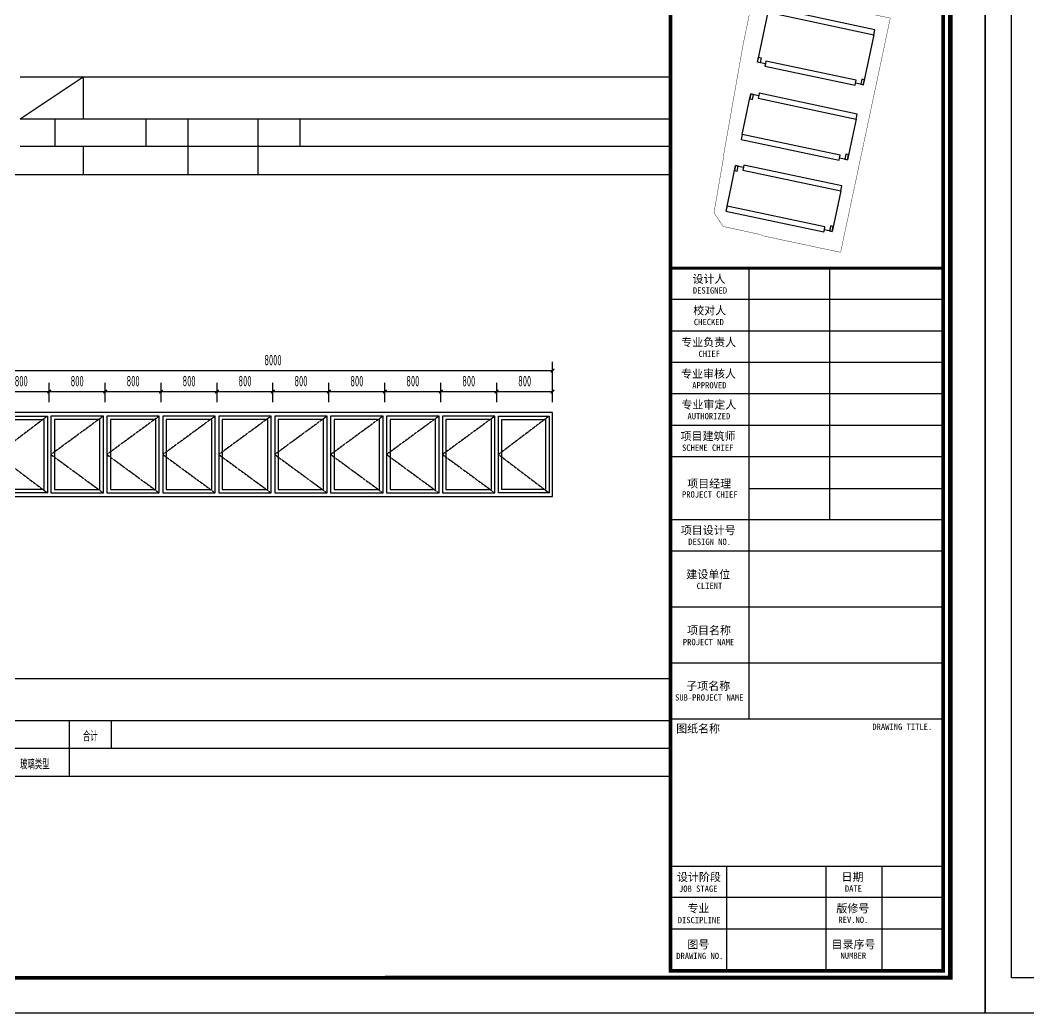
# Model space of a CAD drawing. Header units: millimetres. Extents: x 0 to 84100, y 0 to 29700.
# Drawn here: x 28250 to 42675, y 0 to 14196 of the extents above; entities that cross this region are included whole.
import ezdxf
from ezdxf.enums import TextEntityAlignment as Align

# ---------------------------------------------------------------- set-up
doc = ezdxf.new("R2010")
doc.units = ezdxf.units.MM
doc.linetypes.add('ACAD_ISO05W100', pattern=[33, 24, -3, 0, -3, 0, -3])
doc.linetypes.add('DASH', pattern=[0.35, 0.25, -0.1])
for name, color, linetype in [('A-ANNO-DIMS2', 94, 'Continuous'), ('A-ANNO-XREF', 7, 'Continuous'), ('A-DETL-LIN2', 7, 'Continuous'), ('A-ELEV-HATC', 8, 'Continuous'), ('A-FLOR-CANO', 7, 'Continuous'), ('A-FLOR-ROOF', 7, 'Continuous'), ('A-TEXT', 7, 'Continuous'), ('A-WALL-PATT', 252, 'Continuous'), ('A-WIN', 4, 'Continuous'), ('JZD', 1, 'Continuous'), ('TITLE', 15, 'Continuous')]:
    doc.layers.add(name, color=color, linetype=linetype)
doc.styles.add('DIM_FONT', font='gbxwxt.shx', dxfattribs={"width": 0.6, "bigfont": 'gbhzfs.shx'})
doc.styles.add('HZTXT', font='gbxwxt.shx', dxfattribs={"width": 0.8, "bigfont": 'gbhzfs.shx'})
doc.styles.add('TK-FONT', font='gbxwxt.shx', dxfattribs={"width": 0.7, "bigfont": 'gbhzfs.shx'})
doc.styles.add('宋体', font='')
doc.styles.get('宋体').set_extended_font_data('SimSun')
doc.dimstyles.new('DIMN50', dxfattribs={"dimscale": 0.5, "dimtxt": 300, "dimasz": 100, "dimexe": 250, "dimexo": 300, "dimgap": 150, "dimtad": 1, "dimdec": 0, "dimzin": 0, "dimdsep": 46, "dimtxsty": 'DIM_FONT', "dimblk": 'ARCHTICK', "dimcen": 0.09, "dimclrt": 7, "dimazin": 2, "dimtfac": 1, "dimtdec": 0, "dimtix": 1, "dimtmove": 2, "dimatfit": 3, "dimfxl": 1, "dimtolj": 1, "dimtzin": 0, "dimarcsym": 0})

# ---------------------------------------------------------------- blocks, each defined once
blk = doc.blocks.new('LCE_8009')
at = {"layer": 'A-ELEV-HATC'}
for points in [[(725, -100), (100, -100), (100, -1100), (725, -1100)], [(875, -100), (1525, -100), (1525, -1100), (875, -1100)], [(1675, -100), (2325, -100), (2325, -1100), (1675, -1100)], [(2475, -100), (3125, -100), (3125, -1100), (2475, -1100)], [(3275, -100), (3925, -100), (3925, -1100), (3275, -1100)], [(4075, -100), (4725, -100), (4725, -1100), (4075, -1100)], [(4875, -100), (5525, -100), (5525, -1100), (4875, -1100)], [(5675, -100), (6325, -100), (6325, -1100), (5675, -1100)], [(6475, -100), (7125, -100), (7125, -1100), (6475, -1100)], [(7900, -100), (7275, -100), (7275, -1100), (7900, -1100)]]:
    blk.add_lwpolyline(points, close=True, dxfattribs=at)
at = {"layer": 'A-WIN'}
for points in [[(0, 0), (8000, 0), (8000, -1200), (0, -1200)], [(775, -50), (50, -50), (50, -1150), (775, -1150)], [(825, -50), (1575, -50), (1575, -1150), (825, -1150)], [(1625, -50), (2375, -50), (2375, -1150), (1625, -1150)], [(2425, -50), (3175, -50), (3175, -1150), (2425, -1150)], [(3225, -50), (3975, -50), (3975, -1150), (3225, -1150)], [(4025, -50), (4775, -50), (4775, -1150), (4025, -1150)], [(4825, -50), (5575, -50), (5575, -1150), (4825, -1150)], [(5625, -50), (6375, -50), (6375, -1150), (5625, -1150)], [(6425, -50), (7175, -50), (7175, -1150), (6425, -1150)], [(7950, -50), (7225, -50), (7225, -1150), (7950, -1150)]]:
    blk.add_lwpolyline(points, close=True, dxfattribs=at)
at = {"layer": 'A-WIN', "linetype": 'DASH'}
for points in [[(50, -50), (775, -600), (50, -1150)], [(825, -50), (1575, -600), (825, -1150)], [(1625, -50), (2375, -600), (1625, -1150)], [(2425, -50), (3175, -600), (2425, -1150)], [(3225, -50), (3975, -600), (3225, -1150)], [(4025, -50), (4775, -600), (4025, -1150)], [(4825, -50), (5575, -600), (4825, -1150)], [(5625, -50), (6375, -600), (5625, -1150)], [(6425, -50), (7175, -600), (6425, -1150)], [(7225, -50), (7950, -600), (7225, -1150)]]:
    blk.add_lwpolyline(points, dxfattribs=at)
blk = doc.blocks.new('CG_04')
for p, q in [((0, -7807), (12000, -7808)), ((12000, -8208), (0, -8207))]:
    blk.add_line(p, q)
at = {"layer": 'A-DETL-LIN2'}
for p, q in [((900, -7207), (900, 0)), ((0, -7807), (900, -7207)), ((0, -7207), (900, -7207)), ((900, -7207), (900, -7807)), ((900, -7207), (12000, -7208)), ((2400, -7807), (2400, -8607)), ((3400, -7807), (3400, -8607)), ((4000, -7807), (4000, -8207)), ((900, -8207), (900, -8607))]:
    blk.add_line(p, q, dxfattribs=at)
for points in [[(0, 0), (12000, -1), (12000, -8608), (0, -8608), (0, 0)], [(500, -8207), (500, -7807)], [(1800, -8207), (1800, -7807)]]:
    blk.add_lwpolyline(points, dxfattribs=at)
at = {"layer": 'A-TEXT', "color": 3, "linetype": 'Continuous', "style": 'HZTXT', "width": 0.7}
for s, p in [('洞口高', (280, -7489)), ('洞口宽', (646, -7744)), ('类别', (258, -8107)), ('编号', (2106, -8107)), ('合计', (3703, -8107)), ('使用部位', (453, -8507)), ('玻璃类型', (2910, -8507))]:
    blk.add_text(s, height=150, dxfattribs=at).set_placement(p, align=Align.CENTER)
at = {"layer": 'A-TEXT', "linetype": 'Continuous', "style": 'TK-FONT', "width": 0.7}
blk.add_text('详见平面图', height=150, dxfattribs=at).set_placement((1556, -8414), align=Align.MIDDLE)
blk = doc.blocks.new('_ArchTick')
at = {"color": 0, "linetype": 'ByBlock', "const_width": 0.4}
blk.add_lwpolyline([(-0.5, -0.5), (0.5, 0.5)], dxfattribs=at)
blk = doc.blocks.new('*D240')
at = {"layer": 'A-ANNO-DIMS2', "color": 0, "lineweight": -2, "ltscale": 10, "transparency": 16777216}
for p, q in [((27865, 8734), (27865, 9009)), ((28665, 8734), (28665, 9009)), ((27865, 8884), (28665, 8884))]:
    blk.add_line(p, q, dxfattribs=at)
at = {"layer": 'Defpoints', "color": 0, "ltscale": 10, "transparency": 16777216}
for p in [(28665, 8884), (27865, 8584), (28665, 8584)]:
    blk.add_point(p, dxfattribs=at)
at = {"layer": 'A-ANNO-DIMS2', "color": 0, "lineweight": -2, "ltscale": 10, "transparency": 16777216, "xscale": 50, "yscale": 50, "zscale": 50, "rotation": 180}
blk.add_blockref('_ArchTick', (27865, 8884), dxfattribs=at)
at = {"layer": 'A-ANNO-DIMS2', "color": 0, "lineweight": -2, "ltscale": 10, "transparency": 16777216, "xscale": 50, "yscale": 50, "zscale": 50}
blk.add_blockref('_ArchTick', (28665, 8884), dxfattribs=at)
at = {"layer": 'A-ANNO-DIMS2', "color": 7, "ltscale": 10, "transparency": 16777216, "insert": (28265, 9034), "char_height": 150, "attachment_point": 5, "style": 'DIM_FONT'}
blk.add_mtext('\\A1;800', dxfattribs=at)
blk = doc.blocks.new('*D241')
at = {"layer": 'A-ANNO-DIMS2', "color": 0, "lineweight": -2, "ltscale": 10, "transparency": 16777216}
for p, q in [((27865, 8734), (27865, 9309)), ((35865, 8734), (35865, 9309)), ((27865, 9184), (35865, 9184))]:
    blk.add_line(p, q, dxfattribs=at)
at = {"layer": 'Defpoints', "color": 0, "ltscale": 10, "transparency": 16777216}
for p in [(35865, 9184), (27865, 8584), (35865, 8584)]:
    blk.add_point(p, dxfattribs=at)
at = {"layer": 'A-ANNO-DIMS2', "color": 0, "lineweight": -2, "ltscale": 10, "transparency": 16777216, "xscale": 50, "yscale": 50, "zscale": 50, "rotation": 180}
blk.add_blockref('_ArchTick', (27865, 9184), dxfattribs=at)
at = {"layer": 'A-ANNO-DIMS2', "color": 0, "lineweight": -2, "ltscale": 10, "transparency": 16777216, "xscale": 50, "yscale": 50, "zscale": 50}
blk.add_blockref('_ArchTick', (35865, 9184), dxfattribs=at)
at = {"layer": 'A-ANNO-DIMS2', "color": 7, "ltscale": 10, "transparency": 16777216, "insert": (31865, 9334), "char_height": 150, "attachment_point": 5, "style": 'DIM_FONT'}
blk.add_mtext('\\A1;8000', dxfattribs=at)
blk = doc.blocks.new('*D287')
at = {"layer": 'A-ANNO-DIMS2', "color": 0, "lineweight": -2, "ltscale": 10, "transparency": 16777216}
for p, q in [((28665, 8734), (28665, 9009)), ((29465, 8734), (29465, 9009)), ((28665, 8884), (29465, 8884))]:
    blk.add_line(p, q, dxfattribs=at)
at = {"layer": 'Defpoints', "color": 0, "ltscale": 10, "transparency": 16777216}
for p in [(29465, 8884), (28665, 8584), (29465, 8584)]:
    blk.add_point(p, dxfattribs=at)
at = {"layer": 'A-ANNO-DIMS2', "color": 0, "lineweight": -2, "ltscale": 10, "transparency": 16777216, "xscale": 50, "yscale": 50, "zscale": 50, "rotation": 180}
blk.add_blockref('_ArchTick', (28665, 8884), dxfattribs=at)
at = {"layer": 'A-ANNO-DIMS2', "color": 0, "lineweight": -2, "ltscale": 10, "transparency": 16777216, "xscale": 50, "yscale": 50, "zscale": 50}
blk.add_blockref('_ArchTick', (29465, 8884), dxfattribs=at)
at = {"layer": 'A-ANNO-DIMS2', "color": 7, "ltscale": 10, "transparency": 16777216, "insert": (29065, 9034), "char_height": 150, "attachment_point": 5, "style": 'DIM_FONT'}
blk.add_mtext('\\A1;800', dxfattribs=at)
blk = doc.blocks.new('*D288')
at = {"layer": 'A-ANNO-DIMS2', "color": 0, "lineweight": -2, "ltscale": 10, "transparency": 16777216}
for p, q in [((29465, 8734), (29465, 9009)), ((30265, 8734), (30265, 9009)), ((29465, 8884), (30265, 8884))]:
    blk.add_line(p, q, dxfattribs=at)
at = {"layer": 'Defpoints', "color": 0, "ltscale": 10, "transparency": 16777216}
for p in [(30265, 8884), (29465, 8584), (30265, 8584)]:
    blk.add_point(p, dxfattribs=at)
at = {"layer": 'A-ANNO-DIMS2', "color": 0, "lineweight": -2, "ltscale": 10, "transparency": 16777216, "xscale": 50, "yscale": 50, "zscale": 50, "rotation": 180}
blk.add_blockref('_ArchTick', (29465, 8884), dxfattribs=at)
at = {"layer": 'A-ANNO-DIMS2', "color": 0, "lineweight": -2, "ltscale": 10, "transparency": 16777216, "xscale": 50, "yscale": 50, "zscale": 50}
blk.add_blockref('_ArchTick', (30265, 8884), dxfattribs=at)
at = {"layer": 'A-ANNO-DIMS2', "color": 7, "ltscale": 10, "transparency": 16777216, "insert": (29865, 9034), "char_height": 150, "attachment_point": 5, "style": 'DIM_FONT'}
blk.add_mtext('\\A1;800', dxfattribs=at)
blk = doc.blocks.new('*D289')
at = {"layer": 'A-ANNO-DIMS2', "color": 0, "lineweight": -2, "ltscale": 10, "transparency": 16777216}
for p, q in [((30265, 8734), (30265, 9009)), ((31065, 8734), (31065, 9009)), ((30265, 8884), (31065, 8884))]:
    blk.add_line(p, q, dxfattribs=at)
at = {"layer": 'Defpoints', "color": 0, "ltscale": 10, "transparency": 16777216}
for p in [(31065, 8884), (30265, 8584), (31065, 8584)]:
    blk.add_point(p, dxfattribs=at)
at = {"layer": 'A-ANNO-DIMS2', "color": 0, "lineweight": -2, "ltscale": 10, "transparency": 16777216, "xscale": 50, "yscale": 50, "zscale": 50, "rotation": 180}
blk.add_blockref('_ArchTick', (30265, 8884), dxfattribs=at)
at = {"layer": 'A-ANNO-DIMS2', "color": 0, "lineweight": -2, "ltscale": 10, "transparency": 16777216, "xscale": 50, "yscale": 50, "zscale": 50}
blk.add_blockref('_ArchTick', (31065, 8884), dxfattribs=at)
at = {"layer": 'A-ANNO-DIMS2', "color": 7, "ltscale": 10, "transparency": 16777216, "insert": (30665, 9034), "char_height": 150, "attachment_point": 5, "style": 'DIM_FONT'}
blk.add_mtext('\\A1;800', dxfattribs=at)
blk = doc.blocks.new('*D290')
at = {"layer": 'A-ANNO-DIMS2', "color": 0, "lineweight": -2, "ltscale": 10, "transparency": 16777216}
for p, q in [((31065, 8734), (31065, 9009)), ((31865, 8734), (31865, 9009)), ((31065, 8884), (31865, 8884))]:
    blk.add_line(p, q, dxfattribs=at)
at = {"layer": 'Defpoints', "color": 0, "ltscale": 10, "transparency": 16777216}
for p in [(31865, 8884), (31065, 8584), (31865, 8584)]:
    blk.add_point(p, dxfattribs=at)
at = {"layer": 'A-ANNO-DIMS2', "color": 0, "lineweight": -2, "ltscale": 10, "transparency": 16777216, "xscale": 50, "yscale": 50, "zscale": 50, "rotation": 180}
blk.add_blockref('_ArchTick', (31065, 8884), dxfattribs=at)
at = {"layer": 'A-ANNO-DIMS2', "color": 0, "lineweight": -2, "ltscale": 10, "transparency": 16777216, "xscale": 50, "yscale": 50, "zscale": 50}
blk.add_blockref('_ArchTick', (31865, 8884), dxfattribs=at)
at = {"layer": 'A-ANNO-DIMS2', "color": 7, "ltscale": 10, "transparency": 16777216, "insert": (31465, 9034), "char_height": 150, "attachment_point": 5, "style": 'DIM_FONT'}
blk.add_mtext('\\A1;800', dxfattribs=at)
blk = doc.blocks.new('*D291')
at = {"layer": 'A-ANNO-DIMS2', "color": 0, "lineweight": -2, "ltscale": 10, "transparency": 16777216}
for p, q in [((31865, 8734), (31865, 9009)), ((32665, 8734), (32665, 9009)), ((31865, 8884), (32665, 8884))]:
    blk.add_line(p, q, dxfattribs=at)
at = {"layer": 'Defpoints', "color": 0, "ltscale": 10, "transparency": 16777216}
for p in [(32665, 8884), (31865, 8584), (32665, 8584)]:
    blk.add_point(p, dxfattribs=at)
at = {"layer": 'A-ANNO-DIMS2', "color": 0, "lineweight": -2, "ltscale": 10, "transparency": 16777216, "xscale": 50, "yscale": 50, "zscale": 50, "rotation": 180}
blk.add_blockref('_ArchTick', (31865, 8884), dxfattribs=at)
at = {"layer": 'A-ANNO-DIMS2', "color": 0, "lineweight": -2, "ltscale": 10, "transparency": 16777216, "xscale": 50, "yscale": 50, "zscale": 50}
blk.add_blockref('_ArchTick', (32665, 8884), dxfattribs=at)
at = {"layer": 'A-ANNO-DIMS2', "color": 7, "ltscale": 10, "transparency": 16777216, "insert": (32265, 9034), "char_height": 150, "attachment_point": 5, "style": 'DIM_FONT'}
blk.add_mtext('\\A1;800', dxfattribs=at)
blk = doc.blocks.new('*D292')
at = {"layer": 'A-ANNO-DIMS2', "color": 0, "lineweight": -2, "ltscale": 10, "transparency": 16777216}
for p, q in [((32665, 8734), (32665, 9009)), ((33465, 8734), (33465, 9009)), ((32665, 8884), (33465, 8884))]:
    blk.add_line(p, q, dxfattribs=at)
at = {"layer": 'Defpoints', "color": 0, "ltscale": 10, "transparency": 16777216}
for p in [(33465, 8884), (32665, 8584), (33465, 8584)]:
    blk.add_point(p, dxfattribs=at)
at = {"layer": 'A-ANNO-DIMS2', "color": 0, "lineweight": -2, "ltscale": 10, "transparency": 16777216, "xscale": 50, "yscale": 50, "zscale": 50, "rotation": 180}
blk.add_blockref('_ArchTick', (32665, 8884), dxfattribs=at)
at = {"layer": 'A-ANNO-DIMS2', "color": 0, "lineweight": -2, "ltscale": 10, "transparency": 16777216, "xscale": 50, "yscale": 50, "zscale": 50}
blk.add_blockref('_ArchTick', (33465, 8884), dxfattribs=at)
at = {"layer": 'A-ANNO-DIMS2', "color": 7, "ltscale": 10, "transparency": 16777216, "insert": (33065, 9034), "char_height": 150, "attachment_point": 5, "style": 'DIM_FONT'}
blk.add_mtext('\\A1;800', dxfattribs=at)
blk = doc.blocks.new('*D293')
at = {"layer": 'A-ANNO-DIMS2', "color": 0, "lineweight": -2, "ltscale": 10, "transparency": 16777216}
for p, q in [((33465, 8734), (33465, 9009)), ((34265, 8734), (34265, 9009)), ((33465, 8884), (34265, 8884))]:
    blk.add_line(p, q, dxfattribs=at)
at = {"layer": 'Defpoints', "color": 0, "ltscale": 10, "transparency": 16777216}
for p in [(34265, 8884), (33465, 8584), (34265, 8584)]:
    blk.add_point(p, dxfattribs=at)
at = {"layer": 'A-ANNO-DIMS2', "color": 0, "lineweight": -2, "ltscale": 10, "transparency": 16777216, "xscale": 50, "yscale": 50, "zscale": 50, "rotation": 180}
blk.add_blockref('_ArchTick', (33465, 8884), dxfattribs=at)
at = {"layer": 'A-ANNO-DIMS2', "color": 0, "lineweight": -2, "ltscale": 10, "transparency": 16777216, "xscale": 50, "yscale": 50, "zscale": 50}
blk.add_blockref('_ArchTick', (34265, 8884), dxfattribs=at)
at = {"layer": 'A-ANNO-DIMS2', "color": 7, "ltscale": 10, "transparency": 16777216, "insert": (33865, 9034), "char_height": 150, "attachment_point": 5, "style": 'DIM_FONT'}
blk.add_mtext('\\A1;800', dxfattribs=at)
blk = doc.blocks.new('*D294')
at = {"layer": 'A-ANNO-DIMS2', "color": 0, "lineweight": -2, "ltscale": 10, "transparency": 16777216}
for p, q in [((34265, 8734), (34265, 9009)), ((35065, 8734), (35065, 9009)), ((34265, 8884), (35065, 8884))]:
    blk.add_line(p, q, dxfattribs=at)
at = {"layer": 'Defpoints', "color": 0, "ltscale": 10, "transparency": 16777216}
for p in [(35065, 8884), (34265, 8584), (35065, 8584)]:
    blk.add_point(p, dxfattribs=at)
at = {"layer": 'A-ANNO-DIMS2', "color": 0, "lineweight": -2, "ltscale": 10, "transparency": 16777216, "xscale": 50, "yscale": 50, "zscale": 50, "rotation": 180}
blk.add_blockref('_ArchTick', (34265, 8884), dxfattribs=at)
at = {"layer": 'A-ANNO-DIMS2', "color": 0, "lineweight": -2, "ltscale": 10, "transparency": 16777216, "xscale": 50, "yscale": 50, "zscale": 50}
blk.add_blockref('_ArchTick', (35065, 8884), dxfattribs=at)
at = {"layer": 'A-ANNO-DIMS2', "color": 7, "ltscale": 10, "transparency": 16777216, "insert": (34665, 9034), "char_height": 150, "attachment_point": 5, "style": 'DIM_FONT'}
blk.add_mtext('\\A1;800', dxfattribs=at)
blk = doc.blocks.new('*D295')
at = {"layer": 'A-ANNO-DIMS2', "color": 0, "lineweight": -2, "ltscale": 10, "transparency": 16777216}
for p, q in [((35065, 8734), (35065, 9009)), ((35865, 8734), (35865, 9009)), ((35065, 8884), (35865, 8884))]:
    blk.add_line(p, q, dxfattribs=at)
at = {"layer": 'Defpoints', "color": 0, "ltscale": 10, "transparency": 16777216}
for p in [(35865, 8884), (35065, 8584), (35865, 8584)]:
    blk.add_point(p, dxfattribs=at)
at = {"layer": 'A-ANNO-DIMS2', "color": 0, "lineweight": -2, "ltscale": 10, "transparency": 16777216, "xscale": 50, "yscale": 50, "zscale": 50, "rotation": 180}
blk.add_blockref('_ArchTick', (35065, 8884), dxfattribs=at)
at = {"layer": 'A-ANNO-DIMS2', "color": 0, "lineweight": -2, "ltscale": 10, "transparency": 16777216, "xscale": 50, "yscale": 50, "zscale": 50}
blk.add_blockref('_ArchTick', (35865, 8884), dxfattribs=at)
at = {"layer": 'A-ANNO-DIMS2', "color": 7, "ltscale": 10, "transparency": 16777216, "insert": (35465, 9034), "char_height": 150, "attachment_point": 5, "style": 'DIM_FONT'}
blk.add_mtext('\\A1;800', dxfattribs=at)
blk = doc.blocks.new('备注2')
at = {"layer": 'TITLE'}
blk.add_lwpolyline([(560286, 307510), (562036, 307510), (562036, 250110), (560286, 250110)], close=True, dxfattribs=at)
blk = doc.blocks.new('平面示意')
at = {"layer": 'A-FLOR-CANO'}
for points in [[(542260448, 3522086790), (542259515, 3522082388), (542247360, 3522084966), (542248294, 3522089368), (542263858, 3522162736), (542263858, 3522162736), (542263858, 3522162736), (542428201, 3522127873), (542411703, 3522050103), (542399548, 3522052682), (542400482, 3522057084), (542260448, 3522086790)], [(542428201, 3522127873), (542429861, 3522135699), (542265518, 3522170561), (542263858, 3522162736)], [(542259515, 3522082388), (542258788, 3522078964), (542398822, 3522049258), (542399548, 3522052682)], [(542235198, 3522027633), (542236984, 3522036055), (542249139, 3522033476), (542248205, 3522029074), (542400393, 3521996790), (542394168, 3521967443), (542387008, 3521933694), (542374854, 3521936272), (542375788, 3521940674), (542223599, 3521972959), (542229825, 3522002306), (542236050, 3522031653)], [(542400393, 3521996790), (542402053, 3522004616), (542249865, 3522036900), (542249139, 3522033476)], [(542223599, 3521972959), (542221939, 3521965133), (542374128, 3521932848), (542374854, 3521936272)], [(542213327, 3521924536), (542213327, 3521924536), (542225482, 3521921958), (542224548, 3521917556), (542376736, 3521885271), (542370511, 3521855924), (542363351, 3521822175), (542351197, 3521824754), (542352131, 3521829156), (542199942, 3521861440), (542206168, 3521890787), (542213327, 3521924536)], [(542376736, 3521885271), (542378396, 3521893097), (542226208, 3521925382), (542225482, 3521921958)], [(542199942, 3521861440), (542198282, 3521853614), (542350471, 3521821330), (542351197, 3521824754)]]:
    blk.add_lwpolyline(points, dxfattribs=at)
at = {"layer": 'A-FLOR-ROOF'}
for points in [[(542251297, 3522084131), (542247360, 3522084966), (542249020, 3522092792), (542252958, 3522091957)], [(542407766, 3522050939), (542411703, 3522050103), (542413363, 3522057929), (542409426, 3522058764)], [(542240922, 3522035219), (542236984, 3522036055), (542235324, 3522028229), (542239261, 3522027393)], [(542383071, 3521934529), (542387008, 3521933694), (542388669, 3521941520), (542384731, 3521942355)], [(542217265, 3521923701), (542213327, 3521924536), (542211667, 3521916710), (542215605, 3521915875)], [(542359414, 3521823011), (542363351, 3521822175), (542365012, 3521830001), (542361074, 3521830836)]]:
    blk.add_lwpolyline(points, close=True, dxfattribs=at)
at = {"layer": 'JZD', "linetype": 'ACAD_ISO05W100', "ltscale": 60, "const_width": 600}
blk.add_lwpolyline([(542245772, 3522203253), (542336386, 3522178528), (542417218, 3522161381), (542453605, 3522153662), (542441675, 3522097421), (542419836, 3521994475), (542397642, 3521889850), (542376409, 3521789760), (542258491, 3521814775), (542248310, 3521818114), (542194008, 3521829873), (542179660, 3521851118), (542194219, 3521935370), (542194988, 3521942775), (542217670, 3522071619), (542224544, 3522110672), (542225650, 3522115989), (542235526, 3522163861), (542237237, 3522170161)], close=True, dxfattribs=at)
blk = doc.blocks.new('A$C4C533769')
at = {"layer": 'TITLE'}
for p, q in [((2252, 7200), (2252, 20100)), ((4552, 20100), (4552, 12900)), ((7800, 19200), (2, 19200)), ((7800, 18300), (2, 18300)), ((7800, 17400), (2, 17400)), ((7800, 16500), (2, 16500)), ((7802, 15601), (4, 15601)), ((7802, 14701), (4, 14701)), ((2252, 13801), (7802, 13801)), ((7802, 12900), (4, 12900)), ((7800, 12000), (2, 12000)), ((7800, 10400), (2, 10400)), ((7798, 8800), (0, 8800)), ((7800, 7200), (2, 7200)), ((2, 2999), (7800, 2999)), ((1602, 2999), (1602, 0)), ((4452, 0), (4452, 2999)), ((6052, 2999), (6052, 0)), ((7800, 2099), (0, 2099)), ((2, 1200), (7800, 1200))]:
    blk.add_line(p, q, dxfattribs=at)
at = {"layer": 'TITLE', "const_width": 80}
blk.add_lwpolyline([(7800, 20100), (2, 20100)], dxfattribs=at)
at = {"layer": 'TITLE'}
blk.add_lwpolyline([(2, 20100), (7802, 20100), (7802, 0), (2, 0)], close=True, dxfattribs=at)
at = {"layer": 'JZD', "linetype": 'Continuous', "xscale": 0.0184069955669767, "yscale": 0.0184069955669767, "zscale": 0.0184069955669767}
blk.add_blockref('平面示意', (-9978652, -64805017), dxfattribs=at)
at = {"layer": 'TITLE', "style": '宋体'}
for s, height, p in [('设计人', 230, (632, 19675)), ('DESIGNED', 180, (642, 19372)), ('校对人', 230, (653, 18771)), ('CHECKED', 180, (672, 18468)), ('专业负责人', 230, (311, 17865)), ('CHIEF', 180, (805, 17558)), ('专业审核人', 230, (307, 16961)), ('APPROVED', 180, (625, 16658)), ('专业审定人', 230, (317, 16078)), ('AUTHORIZED', 180, (488, 15774)), ('项目建筑师', 230, (293, 15177)), ('SCHEME CHIEF', 180, (332, 14874)), ('项目经理', 230, (482, 13820)), ('PROJECT CHIEF', 180, (331, 13537)), ('项目设计号', 230, (297, 12486)), ('DESIGN NO.', 180, (511, 12183)), ('建设单位', 230, (457, 11223)), ('CLIENT', 180, (750, 10920)), ('项目名称', 230, (478, 9625)), ('PROJECT NAME', 180, (357, 9315)), ('子项名称', 230, (456, 8033)), ('SUB-PROJECT NAME', 180, (133, 7730)), ('图纸名称', 230, (165, 6814)), ('DRAWING TITLE.', 180, (5776, 6893)), ('设计阶段', 230, (189, 2568)), ('日期', 230, (4895, 2573)), ('JOB STAGE', 180, (246, 2261)), (' DATE', 180, (4868, 2265)), ('专业', 230, (488, 1674)), ('版修号', 230, (4747, 1671)), ('DISCIPLINE', 180, (209, 1364)), ('REV.NO.', 180, (4806, 1368)), ('图号', 230, (485, 640)), ('目录序号', 230, (4611, 641)), ('DRAWING NO.', 180, (168, 337)), ('NUMBER', 180, (4865, 345))]:
    blk.add_text(s, height=height, dxfattribs=at).set_placement(p)
blk = doc.blocks.new('A$C7D8361ED')
at = {"layer": 'TITLE'}
for p, q in [((7800, 940), (2, 940)), ((2571, 40), (2571, 940))]:
    blk.add_line(p, q, dxfattribs=at)
at = {"layer": 'TITLE', "const_width": 80}
for points in [[(7798, 4440), (0, 4440)], [(7798, 40), (0, 40)]]:
    blk.add_lwpolyline(points, dxfattribs=at)
at = {"layer": 'TITLE'}
blk.add_lwpolyline([(7798, 40), (0, 40), (0, 4440), (7798, 4440)], close=True, dxfattribs=at)
at = {"layer": 'TITLE', "style": '宋体'}
for s, height, p in [('合作设计单位', 230, (329, 4036)), ('CO-DESIGNER', 180, (6134, 4073)), ('设计总负责人', 230, (314, 547)), ('CHIEF ARCHITECT', 180, (319, 246))]:
    blk.add_text(s, height=height, dxfattribs=at).set_placement(p)
blk = doc.blocks.new('A$C50507F05')
at = {"layer": 'TITLE'}
for p, q in [((2, 3240), (7802, 3240)), ((2, 3240), (7801, 3240)), ((1802, 3240), (1802, 40)), ((3902, 3240), (3902, 40)), ((5702, 3240), (5702, 40)), ((2, 2440), (7802, 2440)), ((2, 1640), (7802, 1640)), ((2, 840), (7802, 840)), ((0, 40), (7782, 40)), ((2, 40), (7801, 40))]:
    blk.add_line(p, q, dxfattribs=at)
at = {"layer": 'TITLE', "const_width": 80}
for points in [[(2, 4040), (7802, 4040)], [(2, 40), (7802, 40)]]:
    blk.add_lwpolyline(points, dxfattribs=at)
at = {"layer": 'TITLE'}
blk.add_lwpolyline([(0, 40), (7802, 40), (7802, 4040), (0, 4040)], close=True, dxfattribs=at)
at = {"layer": 'TITLE', "style": '宋体'}
for s, height, p in [('会签 ', 230, (1833, 3539)), (' MULTI-DISCIPLINE SIGNATURES', 180, (2535, 3570)), ('总图', 230, (585, 2850)), ('建筑', 230, (4483, 2849)), ('GENERAL PLAN', 180, (150, 2569)), ('ARCHITECTURE', 180, (4042, 2567)), ('结构', 230, (572, 2049)), ('给排水', 230, (4303, 2048)), ('STRUCTURE', 180, (359, 1769)), ('PLUMBING', 180, (4290, 1766)), ('电气', 230, (580, 1284)), ('暖通空调', 230, (4146, 1250)), ('ELECTRICAL', 180, (265, 1006)), ('MECHANICAL', 180, (4170, 968)), ('电讯', 230, (581, 495)), ('TELECOM', 180, (461, 203))]:
    blk.add_text(s, height=height, dxfattribs=at).set_placement(p)
blk = doc.blocks.new('A$C382B4729')
at = {"layer": 'TITLE', "style": '宋体'}
for s, height, p in [('平面示意图', 230, (33, 62)), ('KEY PLAN', 180, (6143, 142))]:
    blk.add_text(s, height=height, dxfattribs=at).set_placement(p)
blk = doc.blocks.new('修订栏')
at = {"layer": 'TITLE'}
for p, q in [((-9000, 47000), (-1200, 47000)), ((-7813, 47000), (-7813, 39800)), ((-3100, 47000), (-3100, 39800)), ((-9000, 46200), (-1200, 46200)), ((-9000, 45400), (-1200, 45400)), ((-9000, 44600), (-1200, 44600)), ((-9000, 43800), (-1200, 43800)), ((-9000, 43000), (-1200, 43000)), ((-9000, 42200), (-1200, 42200)), ((-9000, 41400), (-1200, 41400)), ((-9000, 40600), (-1200, 40600))]:
    blk.add_line(p, q, dxfattribs=at)
for points in [[(-1202, 47800, 100, 100, 0), (-9000, 47800, 80, 80, 0)], [(-1202, 47800, 100, 100, 0), (-1202, 33800, 80, 80, 0), (-9000, 33800, 80, 80, 0), (-9000, 47800, 80, 80, 0)], [(-1202, 39800, 100, 100, 0), (-9000, 39800, 80, 80, 0)]]:
    blk.add_lwpolyline(points, format="xyseb", dxfattribs=at)
at = {"layer": 'TITLE', "style": '宋体'}
for s, height, p in [('修订', 230, (-7169, 47270)), ('AMENDMENT/ISSUE REGISTER', 180, (-6467, 47301)), ('版修号', 230, (-8852, 46616)), ('修改内容摘要', 230, (-6360, 46616)), ('修改日期', 230, (-2792, 46616)), ('REV.NO.', 180, (-8820, 46313)), ('DESCRIPTION', 180, (-6111, 46313)), ('DATE', 180, (-2368, 46313)), ('修改信息', 230, (-8670, 39380)), ('CHANGE INFORMATION ', 180, (-3729, 39416))]:
    blk.add_text(s, height=height, dxfattribs=at).set_placement(p)
blk = doc.blocks.new('A1图签栏')
at = {"layer": 'TITLE', "const_width": 100}
blk.add_lwpolyline([(-1200, 58200), (-9000, 58200), (-9000, 1200), (-1200, 1200)], close=True, dxfattribs=at)
at = {"layer": 'TITLE'}
for name, p in [('A$C7D8361ED', (-9000, 47760)), ('修订栏', (0, 0)), ('A$C50507F05', (-9002, 29760)), ('A$C382B4729', (-8697, 29232)), ('A$C4C533769', (-9002, 1200))]:
    blk.add_blockref(name, p, dxfattribs=at)
blk = doc.blocks.new('A1')
at = {"layer": 'TITLE'}
for points in [[(0, 0), (0, 59400), (-84100, 59400), (-84100, 0)], [(-81600, 58350), (-950, 58450), (-950, 950), (-81600, 1000)], [(-81600, 58350), (-1050, 58350), (-1050, 1050), (-81600, 1000)]]:
    blk.add_lwpolyline(points, close=True, dxfattribs=at)
at = {"layer": 'TITLE', "const_width": 100}
blk.add_lwpolyline([(-1000, 58400), (-81600, 58350), (-81600, 1000), (-1000, 1000)], close=True, dxfattribs=at)
at = {"layer": 'TITLE'}
for name, p in [('备注2', (-643636, -249110)), ('A1图签栏', (0, 0))]:
    blk.add_blockref(name, p, dxfattribs=at)

msp = doc.modelspace()

# ---------------------------------------------------------------- linework, layer by layer
for p, q in [((28250, 12786.7), (37550.1, 12786.7)), ((37550.1, 12386.7), (28250, 12386.7))]:
    msp.add_line(p, q)
at = {"layer": 'A-DETL-LIN2'}
for p, q in [((28250, 12786.7), (29150, 13386.7)), ((28250, 13386.7), (29150, 13386.7)), ((29150, 13386.7), (29150, 12786.7)), ((29150, 13386.7), (37550.1, 13386.7)), ((30650, 12786.7), (30650, 11986.7)), ((31650, 12786.7), (31650, 11986.7)), ((32250, 12786.7), (32250, 12386.7)), ((29150, 12386.7), (29150, 11986.7))]:
    msp.add_line(p, q, dxfattribs=at)
for points in [[(28750, 12386.7), (28750, 12786.7)], [(30050, 12386.7), (30050, 12786.7)]]:
    msp.add_lwpolyline(points, dxfattribs=at)

# ---------------------------------------------------------------- block references
at = {"layer": 'A-ANNO-XREF'}
msp.add_blockref('CG_04', (25550, 11987.6), dxfattribs=at)
at = {"layer": 'A-WALL-PATT', "xscale": -1}
msp.add_blockref('LCE_8009', (35864.8, 8584.2), dxfattribs=at)
at = {"layer": 'TITLE', "xscale": 0.5, "yscale": 0.5, "zscale": 0.5}
for p in [(42050, 0), (84100, 0)]:
    msp.add_blockref('A1', p, dxfattribs=at)

# ---------------------------------------------------------------- dimensions: what is measured, and where the dimension line sits
at = {"layer": 'A-ANNO-DIMS2', "ltscale": 10}
for p1, p2, distance, picture, middle in [((27864.8, 8584.2), (35864.8, 8584.2), 600, '*D241', (31864.8, 9334.2)), ((27864.8, 8584.2), (28664.8, 8584.2), 300, '*D240', (28264.8, 9034.2)), ((28664.8, 8584.2), (29464.8, 8584.2), 300, '*D287', (29064.8, 9034.2)), ((29464.8, 8584.2), (30264.8, 8584.2), 300, '*D288', (29864.8, 9034.2)), ((30264.8, 8584.2), (31064.8, 8584.2), 300, '*D289', (30664.8, 9034.2)), ((31064.8, 8584.2), (31864.8, 8584.2), 300, '*D290', (31464.8, 9034.2)), ((31864.8, 8584.2), (32664.8, 8584.2), 300, '*D291', (32264.8, 9034.2)), ((32664.8, 8584.2), (33464.8, 8584.2), 300, '*D292', (33064.8, 9034.2)), ((33464.8, 8584.2), (34264.8, 8584.2), 300, '*D293', (33864.8, 9034.2)), ((34264.8, 8584.2), (35064.8, 8584.2), 300, '*D294', (34664.8, 9034.2)), ((35064.8, 8584.2), (35864.8, 8584.2), 300, '*D295', (35464.8, 9034.2))]:
    dim = msp.add_aligned_dim(p1=p1, p2=p2, distance=distance, dimstyle='DIMN50', dxfattribs=at)
    dim.commit()
    dim.dimension.update_dxf_attribs({"geometry": picture, "text_midpoint": middle})

doc.saveas('drawing.dxf')
